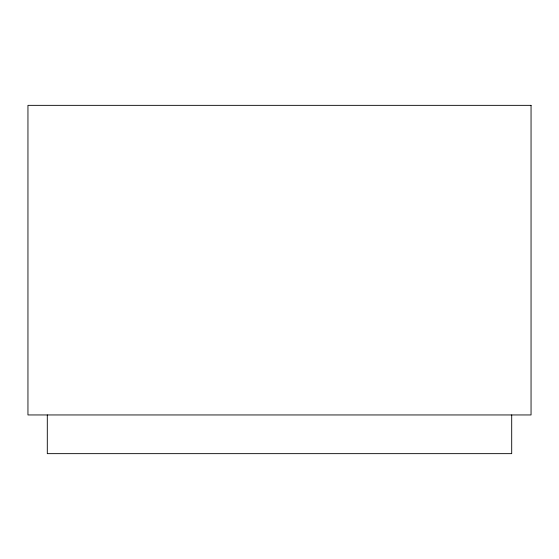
<?xml version="1.0" encoding="UTF-8"?>
<svg xmlns="http://www.w3.org/2000/svg" width="559" height="559" viewBox="0 0 559 559"><rect width="100%" height="100%" fill="white"/><g stroke="black" fill="none" stroke-linecap="round" stroke-linejoin="round"><path stroke-width="0.84" d="M511.702 414.953L511.702 453.649L47.298 453.649L47.298 414.953M531.05 105.351L27.95 105.351L27.95 414.953L531.05 414.953L531.05 105.351"/></g></svg>
